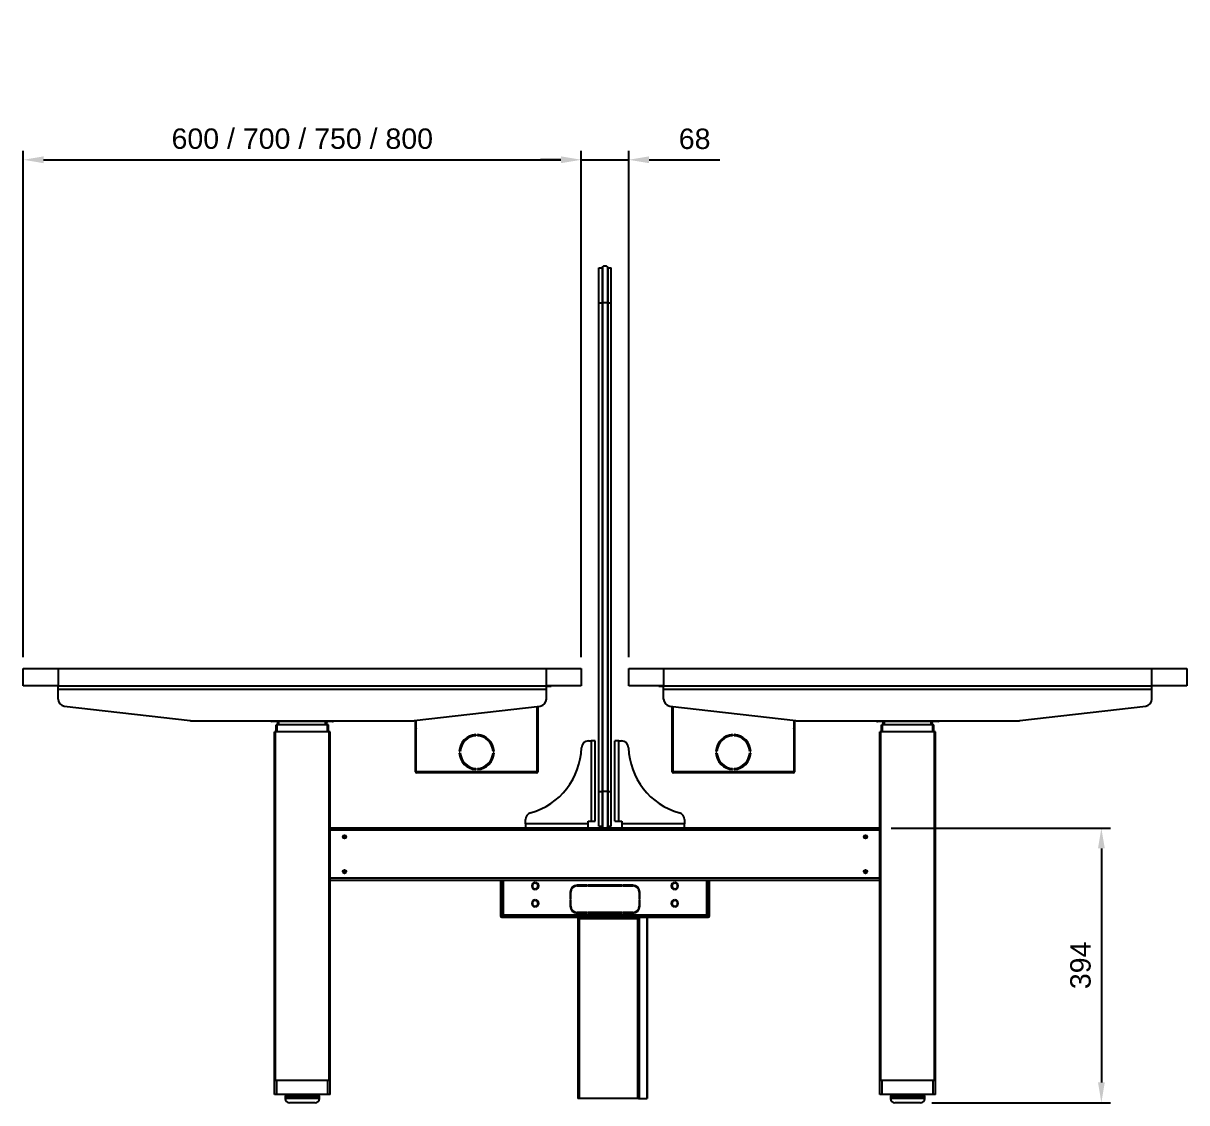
# Model space of a CAD drawing. Header units: millimetres. Extents: x -429 to 10261, y -321 to 5396.
# Drawn here: x 6229 to 7897, y 3811 to 5360 of the extents above; entities that cross this region are included whole.
import ezdxf

# ---------------------------------------------------------------- set-up
doc = ezdxf.new("R2010")
doc.units = ezdxf.units.MM
doc.header["$LTSCALE"] = 100
doc.layers.add('FURNISHERS', color=4, linetype='Continuous', lineweight=25)
doc.styles.get("Standard").update_dxf_attribs({"font": 'arial.ttf'})
doc.dimstyles.new('CGJ', dxfattribs={"dimscale": 13, "dimtxt": 2.25, "dimasz": 2.25, "dimexe": 1, "dimexo": 1.25, "dimgap": 1.15, "dimtad": 1, "dimtoh": 1, "dimdec": 1, "dimdsep": 46, "dimtxsty": 'Standard', "dimcen": 0, "dimclrd": 2, "dimclre": 2, "dimclrt": 2, "dimadec": 0, "dimazin": 0, "dimtfac": 1, "dimtdec": 1, "dimtmove": 0, "dimatfit": 0, "dimfxl": 1, "dimtolj": 1, "dimtzin": 0, "dimlwe": -1, "dimarcsym": 2})

# ---------------------------------------------------------------- blocks, each defined once
blk = doc.blocks.new('*D75')
at = {"layer": 'Defpoints', "color": 0, "transparency": 16777216}
for p in [(7029.4, 5163.8), (6229.4, 4434.3), (7029.4, 4434.3)]:
    blk.add_point(p, dxfattribs=at)
at = {"layer": 'FURNISHERS', "color": 2, "transparency": 16777216}
for p, q in [((6229.4, 4450.5), (6229.4, 5176.8)), ((7029.4, 4450.5), (7029.4, 5176.8))]:
    blk.add_line(p, q, dxfattribs=at)
at = {"layer": 'FURNISHERS', "color": 2, "lineweight": -2, "transparency": 16777216}
blk.add_line((6258.6, 5163.8), (7000.1, 5163.8), dxfattribs=at)
at = {"layer": 'FURNISHERS', "color": 2, "transparency": 16777216}
for points in [[(6258.6, 5168.7), (6258.6, 5158.9), (6229.4, 5163.8)], [(7000.1, 5168.7), (7000.1, 5158.9), (7029.4, 5163.8)]]:
    blk.add_solid(points, dxfattribs=at)
at = {"layer": 'FURNISHERS', "color": 2, "transparency": 16777216, "insert": (6629.4, 5193.9), "char_height": 29.25, "attachment_point": 5}
blk.add_mtext('\\A1;600 / 700 / 750 / 800', dxfattribs=at)
blk = doc.blocks.new('*D76')
at = {"layer": 'Defpoints', "color": 0, "transparency": 16777216}
for p in [(7457.4, 4205.3), (7515.9, 3811.3), (7775, 3811.3)]:
    blk.add_point(p, dxfattribs=at)
at = {"layer": 'FURNISHERS', "color": 2, "transparency": 16777216}
for p, q in [((7473.6, 4205.3), (7788, 4205.3)), ((7532.1, 3811.3), (7788, 3811.3))]:
    blk.add_line(p, q, dxfattribs=at)
at = {"layer": 'FURNISHERS', "color": 2, "lineweight": -2, "transparency": 16777216}
blk.add_line((7775, 4176), (7775, 3840.5), dxfattribs=at)
at = {"layer": 'FURNISHERS', "color": 2, "transparency": 16777216}
for points in [[(7770.2, 4176), (7779.9, 4176), (7775, 4205.3)], [(7770.2, 3840.5), (7779.9, 3840.5), (7775, 3811.3)]]:
    blk.add_solid(points, dxfattribs=at)
at = {"layer": 'FURNISHERS', "color": 2, "transparency": 16777216, "insert": (7745.2, 4008.3), "char_height": 29.25, "attachment_point": 5, "rotation": 90}
blk.add_mtext('\\A1;394', dxfattribs=at)
blk = doc.blocks.new('*D77')
at = {"layer": 'Defpoints', "color": 0, "transparency": 16777216}
for p in [(7097.4, 5163.8), (7029.4, 4434.3), (7097.4, 4434.3)]:
    blk.add_point(p, dxfattribs=at)
at = {"layer": 'FURNISHERS', "color": 2, "transparency": 16777216}
for p, q in [((7029.4, 4450.5), (7029.4, 5176.8)), ((7097.4, 4450.5), (7097.4, 5176.8))]:
    blk.add_line(p, q, dxfattribs=at)
at = {"layer": 'FURNISHERS', "color": 2, "lineweight": -2, "transparency": 16777216}
for p, q in [((7000.1, 5163.8), (6970.9, 5163.8)), ((7029.4, 5163.8), (7097.4, 5163.8)), ((7126.6, 5163.8), (7227.9, 5163.8))]:
    blk.add_line(p, q, dxfattribs=at)
at = {"layer": 'FURNISHERS', "color": 2, "transparency": 16777216}
for points in [[(7000.1, 5168.7), (7000.1, 5158.9), (7029.4, 5163.8)], [(7126.6, 5168.7), (7126.6, 5158.9), (7097.4, 5163.8)]]:
    blk.add_solid(points, dxfattribs=at)
at = {"layer": 'FURNISHERS', "color": 2, "transparency": 16777216, "insert": (7191.9, 5193.7), "char_height": 29.25, "attachment_point": 5}
blk.add_mtext('\\A1;68', dxfattribs=at)

msp = doc.modelspace()

# ---------------------------------------------------------------- linework, layer by layer
at = {"color": 7, "linetype": 'Continuous', "lineweight": -3}
for p, q in [((7054.4, 4958.76), (7054.4, 5008.76)), ((7054.4, 5008.76), (7059.4, 5008.76)), ((7059.4, 5009.76), (7059.4, 4958.76)), ((7059.63, 5010.18), (7059.63, 4958.76)), ((7067.16, 5010.18), (7067.16, 4958.76)), ((7067.4, 5009.76), (7067.4, 4958.76)), ((7067.4, 5008.76), (7072.4, 5008.76)), ((7072.4, 4958.76), (7072.4, 5008.76)), ((7054.4, 4257.76), (7054.4, 4958.76)), ((7054.4, 4958.76), (7059.4, 4958.76)), ((7059.63, 4958.76), (7059.4, 4958.76)), ((7059.4, 4958.76), (7059.4, 4257.76)), ((7067.16, 4958.76), (7059.63, 4958.76)), ((7059.63, 4958.76), (7059.63, 4257.76)), ((7067.16, 4958.76), (7067.16, 4257.76)), ((7067.4, 4958.76), (7067.16, 4958.76)), ((7067.4, 4958.76), (7067.4, 4257.76)), ((7067.4, 4958.76), (7072.4, 4958.76)), ((7072.4, 4257.76), (7072.4, 4958.76)), ((6229.4, 4409.26), (6229.4, 4434.26)), ((6229.4, 4434.26), (6279.4, 4434.26)), ((6279.4, 4434.26), (6279.4, 4409.26)), ((6279.4, 4434.26), (6979.4, 4434.26)), ((6979.4, 4409.26), (6979.4, 4434.26)), ((6979.4, 4434.26), (7029.4, 4434.26)), ((7029.4, 4434.26), (7029.4, 4409.26)), ((7097.4, 4409.26), (7097.4, 4434.26)), ((7097.4, 4434.26), (7147.4, 4434.26)), ((7147.4, 4434.26), (7147.4, 4409.26)), ((7147.4, 4434.26), (7847.4, 4434.26)), ((7847.4, 4409.26), (7847.4, 4434.26)), ((7847.4, 4434.26), (7897.4, 4434.26)), ((7897.4, 4434.26), (7897.4, 4409.26)), ((6279.4, 4409.26), (6229.4, 4409.26)), ((6279.4, 4409.26), (6979.4, 4409.26)), ((6279.4, 4404.26), (6279.4, 4409.26)), ((6279.4, 4390.17), (6279.4, 4404.26)), ((6279.4, 4404.26), (6979.4, 4404.26)), ((7029.4, 4409.26), (6979.4, 4409.26)), ((6979.4, 4404.26), (6979.4, 4409.26)), ((6981.1, 4408.46), (6979.4, 4408.46)), ((6979.4, 4390.17), (6979.4, 4404.26)), ((6981.1, 4408.46), (6981.1, 4409.26)), ((6986.1, 4408.46), (6981.1, 4408.46)), ((6986.1, 4409.26), (6986.1, 4408.46)), ((7147.4, 4409.26), (7097.4, 4409.26)), ((7140.7, 4408.46), (7140.7, 4409.26)), ((7145.7, 4408.46), (7140.7, 4408.46)), ((7145.7, 4409.26), (7145.7, 4408.46)), ((7147.4, 4408.46), (7145.7, 4408.46)), ((7147.4, 4409.26), (7847.4, 4409.26)), ((7147.4, 4404.26), (7147.4, 4409.26)), ((7147.4, 4390.17), (7147.4, 4404.26)), ((7147.4, 4404.26), (7847.4, 4404.26)), ((7897.4, 4409.26), (7847.4, 4409.26)), ((7847.4, 4404.26), (7847.4, 4409.26)), ((7847.4, 4390.17), (7847.4, 4404.26)), ((6288.25, 4380.23), (6468.82, 4359.33)), ((6789.97, 4359.33), (6970.55, 4380.23)), ((6965.9, 4379.7), (6965.9, 4285.86)), ((6966.1, 4379.72), (6966.1, 4285.86)), ((6966.9, 4379.81), (6966.9, 4285.86)), ((7156.25, 4380.23), (7336.82, 4359.33)), ((7159.9, 4285.86), (7159.9, 4379.81)), ((7160.7, 4285.86), (7160.7, 4379.72)), ((7160.9, 4285.86), (7160.9, 4379.7)), ((7657.97, 4359.33), (7838.55, 4380.23)), ((6469.97, 4359.26), (6788.82, 4359.26)), ((6593.47, 4358.26), (6586.4, 4358.26)), ((6593.47, 4359.26), (6593.47, 4358.26)), ((6665.33, 4358.26), (6593.47, 4358.26)), ((6594.4, 4353.26), (6594.4, 4358.26)), ((6595.9, 4353.26), (6595.9, 4358.26)), ((6662.9, 4353.26), (6662.9, 4358.26)), ((6664.4, 4353.26), (6664.4, 4358.26)), ((6665.33, 4359.26), (6665.33, 4358.26)), ((6672.4, 4358.26), (6665.33, 4358.26)), ((6791.9, 4285.86), (6791.9, 4359.55)), ((6792.7, 4285.86), (6792.7, 4359.64)), ((6792.9, 4285.86), (6792.9, 4359.66)), ((7333.9, 4359.66), (7333.9, 4285.86)), ((7334.1, 4359.64), (7334.1, 4285.86)), ((7334.9, 4359.55), (7334.9, 4285.86)), ((7337.97, 4359.26), (7656.82, 4359.26)), ((7461.47, 4358.26), (7454.4, 4358.26)), ((7461.47, 4359.26), (7461.47, 4358.26)), ((7533.33, 4358.26), (7461.47, 4358.26)), ((7462.4, 4353.26), (7462.4, 4358.26)), ((7463.9, 4353.26), (7463.9, 4358.26)), ((7530.9, 4353.26), (7530.9, 4358.26)), ((7532.4, 4353.26), (7532.4, 4358.26)), ((7533.33, 4359.26), (7533.33, 4358.26)), ((7540.4, 4358.26), (7533.33, 4358.26)), ((6589.4, 3843.26), (6589.4, 4343.26)), ((6590.9, 4343.26), (6589.4, 4343.26)), ((6590.9, 3843.26), (6590.9, 4343.26)), ((6667.9, 4343.26), (6590.9, 4343.26)), ((6591.9, 4343.26), (6591.9, 4353.26)), ((6593.4, 4353.26), (6591.9, 4353.26)), ((6593.4, 4343.26), (6593.4, 4353.26)), ((6665.4, 4353.26), (6593.4, 4353.26)), ((6665.4, 4343.26), (6665.4, 4353.26)), ((6666.9, 4353.26), (6665.4, 4353.26)), ((6666.9, 4343.26), (6666.9, 4353.26)), ((6667.9, 3843.26), (6667.9, 4343.26)), ((6669.4, 4343.26), (6667.9, 4343.26)), ((6669.4, 3843.26), (6669.4, 4343.26)), ((6878.4, 4337.74), (6878.4, 4339.24)), ((6880.4, 4339.24), (6880.4, 4337.74)), ((7246.4, 4337.74), (7246.4, 4339.24)), ((7248.4, 4339.24), (7248.4, 4337.74)), ((7457.4, 3843.26), (7457.4, 4343.26)), ((7458.9, 4343.26), (7457.4, 4343.26)), ((7458.9, 3843.26), (7458.9, 4343.26)), ((7535.9, 4343.26), (7458.9, 4343.26)), ((7459.9, 4343.26), (7459.9, 4353.26)), ((7461.4, 4353.26), (7459.9, 4353.26)), ((7461.4, 4343.26), (7461.4, 4353.26)), ((7533.4, 4353.26), (7461.4, 4353.26)), ((7533.4, 4343.26), (7533.4, 4353.26)), ((7534.9, 4353.26), (7533.4, 4353.26)), ((7534.9, 4343.26), (7534.9, 4353.26)), ((7535.9, 3843.26), (7535.9, 4343.26)), ((7537.4, 4343.26), (7535.9, 4343.26)), ((7537.4, 3843.26), (7537.4, 4343.26)), ((7039.6, 4330.26), (7043.4, 4330.26)), ((7043.4, 4330.26), (7043.4, 4215.26)), ((7049.4, 4330.26), (7043.4, 4330.26)), ((7049.4, 4215.26), (7049.4, 4330.26)), ((7077.4, 4215.26), (7077.4, 4330.26)), ((7083.4, 4330.26), (7077.4, 4330.26)), ((7083.4, 4215.26), (7083.4, 4330.26)), ((7083.4, 4330.26), (7087.19, 4330.26)), ((6854.42, 4315.26), (6855.92, 4315.26)), ((6855.92, 4313.26), (6854.42, 4313.26)), ((6902.88, 4315.26), (6904.38, 4315.26)), ((6904.38, 4313.26), (6902.88, 4313.26)), ((7222.42, 4315.26), (7223.92, 4315.26)), ((7223.92, 4313.26), (7222.42, 4313.26)), ((7270.88, 4315.26), (7272.38, 4315.26)), ((7272.38, 4313.26), (7270.88, 4313.26)), ((6878.4, 4289.28), (6878.4, 4290.78)), ((6880.4, 4290.78), (6880.4, 4289.28)), ((7246.4, 4289.28), (7246.4, 4290.78)), ((7248.4, 4290.78), (7248.4, 4289.28)), ((6791.9, 4285.86), (6792.7, 4285.86)), ((6965.9, 4285.86), (6792.9, 4285.86)), ((6965.3, 4284.26), (6793.5, 4284.26)), ((6966.1, 4285.86), (6966.9, 4285.86)), ((7159.9, 4285.86), (7160.7, 4285.86)), ((7333.9, 4285.86), (7160.9, 4285.86)), ((7333.3, 4284.26), (7161.5, 4284.26)), ((7334.1, 4285.86), (7334.9, 4285.86)), ((7054.4, 4207.76), (7054.4, 4257.76)), ((7054.4, 4257.76), (7059.4, 4257.76)), ((7059.63, 4257.76), (7059.4, 4257.76)), ((7059.4, 4257.76), (7059.4, 4206.76)), ((7067.16, 4257.76), (7059.63, 4257.76)), ((7059.63, 4257.76), (7059.63, 4206.33)), ((7067.16, 4257.76), (7067.16, 4206.33)), ((7067.4, 4257.76), (7067.16, 4257.76)), ((7067.4, 4257.76), (7067.4, 4206.76)), ((7067.4, 4257.76), (7072.4, 4257.76)), ((7072.4, 4207.76), (7072.4, 4257.76)), ((7457.4, 4205.26), (6669.4, 4205.26)), ((6949.4, 4211.26), (6949.4, 4217.39)), ((7039.4, 4211.26), (6949.4, 4211.26)), ((6949.4, 4211.26), (6949.4, 4205.26)), ((7039.4, 4215.26), (7043.4, 4215.26)), ((7039.4, 4211.26), (7039.4, 4215.26)), ((7039.4, 4205.26), (7039.4, 4211.26)), ((7043.4, 4215.26), (7049.4, 4215.26)), ((7054.4, 4207.76), (7059.4, 4207.76)), ((7067.4, 4207.76), (7072.4, 4207.76)), ((7077.4, 4215.26), (7083.4, 4215.26)), ((7083.4, 4215.26), (7087.4, 4215.26)), ((7087.4, 4215.26), (7087.4, 4211.26)), ((7177.4, 4211.26), (7087.4, 4211.26)), ((7087.4, 4211.26), (7087.4, 4205.26)), ((7177.4, 4217.39), (7177.4, 4211.26)), ((7177.4, 4205.26), (7177.4, 4211.26)), ((7457.4, 4202.26), (6669.4, 4202.26)), ((7457.4, 4133.26), (6669.4, 4133.26)), ((7457.4, 4130.26), (6669.4, 4130.26)), ((6913.4, 4130.26), (6913.4, 4079.26)), ((6914.4, 4130.26), (6914.4, 4079.26)), ((6914.9, 4130.26), (6914.9, 4079.64)), ((6917.3, 4130.26), (6917.3, 4080.66)), ((6962.9, 4126.23), (6962.9, 4127.23)), ((6963.9, 4127.23), (6963.9, 4126.23)), ((7037.9, 4123.26), (7023.4, 4123.26)), ((7023.4, 4122.26), (7037.9, 4122.26)), ((7037.9, 4122.26), (7037.9, 4123.26)), ((7038.9, 4123.26), (7038.9, 4122.26)), ((7087.9, 4123.26), (7038.9, 4123.26)), ((7038.9, 4122.26), (7087.9, 4122.26)), ((7087.9, 4122.26), (7087.9, 4123.26)), ((7103.4, 4123.26), (7088.9, 4123.26)), ((7088.9, 4123.26), (7088.9, 4122.26)), ((7088.9, 4122.26), (7103.4, 4122.26)), ((7162.9, 4126.23), (7162.9, 4127.23)), ((7163.9, 4127.23), (7163.9, 4126.23)), ((7209.5, 4080.66), (7209.5, 4130.26)), ((7211.9, 4079.64), (7211.9, 4130.26)), ((7212.4, 4079.26), (7212.4, 4130.26)), ((7213.4, 4079.26), (7213.4, 4130.26)), ((6962.9, 4117.29), (6962.9, 4118.29)), ((6963.9, 4118.29), (6963.9, 4117.29)), ((7013.4, 4113.26), (7013.4, 4103.76)), ((7013.4, 4103.76), (7014.4, 4103.76)), ((7014.4, 4103.76), (7014.4, 4113.26)), ((7112.4, 4113.26), (7112.4, 4103.76)), ((7112.4, 4103.76), (7113.4, 4103.76)), ((7113.4, 4103.76), (7113.4, 4113.26)), ((7162.9, 4117.29), (7162.9, 4118.29)), ((7163.9, 4118.29), (7163.9, 4117.29)), ((6962.9, 4101.23), (6962.9, 4102.23)), ((6962.9, 4092.29), (6962.9, 4093.29)), ((6963.9, 4102.23), (6963.9, 4101.23)), ((6963.9, 4093.29), (6963.9, 4092.29)), ((7014.4, 4102.76), (7013.4, 4102.76)), ((7013.4, 4102.76), (7013.4, 4093.26)), ((7014.4, 4093.26), (7014.4, 4102.76)), ((7113.4, 4102.76), (7112.4, 4102.76)), ((7112.4, 4102.76), (7112.4, 4093.26)), ((7113.4, 4093.26), (7113.4, 4102.76)), ((7162.9, 4101.23), (7162.9, 4102.23)), ((7162.9, 4092.29), (7162.9, 4093.29)), ((7163.9, 4102.23), (7163.9, 4101.23)), ((7163.9, 4093.29), (7163.9, 4092.29)), ((6913.4, 4079.26), (6914.4, 4079.26)), ((6914.9, 4079.64), (6916.1, 4079.64)), ((6915.4, 4078.26), (6915.4, 4077.26)), ((6915.4, 4078.26), (7211.4, 4078.26)), ((6915.4, 4077.26), (7211.4, 4077.26)), ((6916.27, 4078.26), (6916.27, 4079.46)), ((6917.3, 4080.66), (7209.5, 4080.66)), ((7037.9, 4084.26), (7023.4, 4084.26)), ((7023.4, 4083.26), (7037.9, 4083.26)), ((7024.55, 4077.26), (7024.55, 4075.66)), ((7024.55, 4075.66), (7024.55, 3817.26)), ((7026.15, 4075.66), (7024.55, 4075.66)), ((7025.35, 4077.26), (7025.35, 4075.66)), ((7026.15, 4076.46), (7026.15, 4077.26)), ((7029.15, 4076.46), (7026.15, 4076.46)), ((7026.15, 4076.46), (7026.15, 4075.66)), ((7026.15, 4075.66), (7109.95, 4075.66)), ((7026.15, 4075.66), (7026.15, 3817.26)), ((7029.15, 4077.26), (7029.15, 4076.46)), ((7106.95, 4076.46), (7029.15, 4076.46)), ((7037.9, 4083.26), (7037.9, 4084.26)), ((7087.9, 4084.26), (7038.9, 4084.26)), ((7038.9, 4084.26), (7038.9, 4083.26)), ((7038.9, 4083.26), (7087.9, 4083.26)), ((7087.9, 4083.26), (7087.9, 4084.26)), ((7103.4, 4084.26), (7088.9, 4084.26)), ((7088.9, 4084.26), (7088.9, 4083.26)), ((7088.9, 4083.26), (7103.4, 4083.26)), ((7106.95, 4076.46), (7106.95, 4077.26)), ((7109.95, 4076.46), (7106.95, 4076.46)), ((7109.95, 4077.26), (7109.95, 4076.46)), ((7109.95, 4075.66), (7109.95, 4076.46)), ((7109.95, 4075.66), (7109.95, 3817.26)), ((7111.55, 4075.66), (7109.95, 4075.66)), ((7110.75, 4077.26), (7110.75, 4075.66)), ((7111.55, 4077.26), (7111.55, 4075.66)), ((7111.55, 4075.66), (7111.55, 3817.26)), ((7112.55, 4077.26), (7112.55, 3817.26)), ((7123.55, 4077.26), (7123.55, 3817.26)), ((7123.85, 4077.26), (7123.85, 3817.26)), ((7210.52, 4078.26), (7210.52, 4079.46)), ((7211.9, 4079.64), (7210.7, 4079.64)), ((7211.4, 4077.26), (7211.4, 4078.26)), ((7212.4, 4079.26), (7213.4, 4079.26)), ((6590.9, 3843.26), (6589.4, 3843.26)), ((6589.4, 3823.26), (6589.4, 3843.26)), ((6667.9, 3843.26), (6590.9, 3843.26)), ((6592.9, 3823.26), (6592.9, 3843.26)), ((6665.9, 3843.26), (6592.9, 3843.26)), ((6665.9, 3823.26), (6665.9, 3843.26)), ((6669.4, 3843.26), (6667.9, 3843.26)), ((6669.4, 3823.26), (6669.4, 3843.26)), ((7457.4, 3823.26), (7457.4, 3843.26)), ((7458.9, 3843.26), (7457.4, 3843.26)), ((7535.9, 3843.26), (7458.9, 3843.26)), ((7460.9, 3823.26), (7460.9, 3843.26)), ((7533.9, 3843.26), (7460.9, 3843.26)), ((7533.9, 3823.26), (7533.9, 3843.26)), ((7537.4, 3843.26), (7535.9, 3843.26)), ((7537.4, 3823.26), (7537.4, 3843.26)), ((6592.9, 3823.26), (6589.4, 3823.26)), ((6665.9, 3823.26), (6592.9, 3823.26)), ((6604.9, 3820.26), (6604.9, 3817.26)), ((6653.9, 3820.26), (6604.9, 3820.26)), ((6653.9, 3817.26), (6653.9, 3820.26)), ((6669.4, 3823.26), (6665.9, 3823.26)), ((7460.9, 3823.26), (7457.4, 3823.26)), ((7533.9, 3823.26), (7460.9, 3823.26)), ((7472.9, 3820.26), (7472.9, 3817.26)), ((7521.9, 3820.26), (7472.9, 3820.26)), ((7521.9, 3817.26), (7521.9, 3820.26)), ((7537.4, 3823.26), (7533.9, 3823.26)), ((6653.9, 3817.26), (6604.9, 3817.26)), ((6647.9, 3811.26), (6610.9, 3811.26)), ((7026.15, 3817.26), (7024.55, 3817.26)), ((7109.95, 3817.26), (7026.15, 3817.26)), ((7111.55, 3817.26), (7109.95, 3817.26)), ((7111.55, 3817.26), (7112.55, 3817.26)), ((7112.55, 3817.26), (7123.55, 3817.26)), ((7123.55, 3817.26), (7123.85, 3817.26)), ((7521.9, 3817.26), (7472.9, 3817.26)), ((7515.9, 3811.26), (7478.9, 3811.26))]:
    msp.add_line(p, q, dxfattribs=at)
at = {"color": 7, "linetype": 'Continuous', "lineweight": -3, "flags": 128}
for points in [[(6792.7, 4349.14), (6792.88, 4349.24), (6792.9, 4349.24)], [(6965.9, 4349.24), (6965.91, 4349.24), (6966.1, 4349.14)], [(7160.7, 4349.14), (7160.88, 4349.24), (7160.9, 4349.24)], [(7333.9, 4349.24), (7333.91, 4349.24), (7334.1, 4349.14)]]:
    msp.add_lwpolyline(points, dxfattribs=at)
at = {"color": 7, "linetype": 'Continuous', "lineweight": -3}
for centre, radius in [((6689.9, 4192.76), 2.5), ((6689.9, 4192.76), 1.25), ((7436.9, 4192.76), 2.5), ((7436.9, 4192.76), 1.25), ((6689.9, 4142.76), 2.5), ((6689.9, 4142.76), 1.25), ((7436.9, 4142.76), 2.5), ((7436.9, 4142.76), 1.25)]:
    msp.add_circle(centre, radius, dxfattribs=at)
for centre, radius, start, end in [((7059.9, 5009.76), 0.5, 121.89079, 180), ((7063.4, 5004.13), 7.12, 58.10921, 121.89079), ((7066.9, 5009.76), 0.5, 0, 58.10921), ((6289.4, 4390.17), 10, 180, 263.39516), ((6969.4, 4390.17), 10, 276.60484, 0), ((7157.4, 4390.17), 10, 180, 263.39516), ((7837.4, 4390.17), 10, 276.60484, 0), ((6469.97, 4369.26), 10, 263.39516, 270), ((6586.4, 4363.26), 5, 233.1301, 270), ((6586.51, 4361.25), 2.99, 221.69327, 267.82793), ((6593.58, 4361.25), 2.99, 221.69327, 267.82793), ((6665.21, 4361.25), 2.99, 272.17207, 318.30673), ((6672.4, 4363.26), 5, 270, 306.8699), ((6672.28, 4361.25), 2.99, 272.17207, 318.30673), ((6788.82, 4369.26), 10, 270, 276.60484), ((7337.97, 4369.26), 10, 263.39516, 270), ((7454.4, 4363.26), 5, 233.1301, 270), ((7454.51, 4361.25), 2.99, 221.69327, 267.82793), ((7461.58, 4361.25), 2.99, 221.69327, 267.82793), ((7533.21, 4361.25), 2.99, 272.17207, 318.30673), ((7540.4, 4363.26), 5, 270, 306.8699), ((7540.28, 4361.25), 2.99, 272.17207, 318.30673), ((7656.82, 4369.26), 10, 270, 276.60484), ((6793.5, 4347.76), 0.8, 138.59038, 180), ((6879.4, 4314.26), 25, 92.29244, 177.70756), ((6879.4, 4314.26), 23.5, 92.43885, 177.56115), ((6879.4, 4314.26), 25, 2.29244, 87.70756), ((6879.4, 4314.26), 23.5, 2.43885, 87.56115), ((6965.3, 4347.76), 0.8, 0, 41.40962), ((7161.5, 4347.76), 0.8, 138.59038, 180), ((7247.4, 4314.26), 25, 92.29244, 177.70756), ((7247.4, 4314.26), 23.5, 92.43885, 177.56115), ((7247.4, 4314.26), 25, 2.29244, 87.70756), ((7247.4, 4314.26), 23.5, 2.43885, 87.56115), ((7333.3, 4347.76), 0.8, 0, 41.40962), ((6929.64, 4323.29), 100, 285.69496, 358.42212), ((7039.6, 4320.26), 10, 90, 178.42212), ((7087.19, 4320.26), 10, 1.57788, 90), ((7197.15, 4323.29), 100, 181.57788, 254.30504), ((6879.4, 4314.26), 25, 182.29244, 267.70756), ((6879.4, 4314.26), 23.5, 182.43885, 267.56115), ((6879.4, 4314.26), 23.5, 272.43885, 357.56115), ((6879.4, 4314.26), 25, 272.29244, 357.70756), ((7247.4, 4314.26), 25, 182.29244, 267.70756), ((7247.4, 4314.26), 23.5, 182.43885, 267.56115), ((7247.4, 4314.26), 25, 272.29244, 357.70756), ((7247.4, 4314.26), 23.5, 272.43885, 357.56115), ((6793.5, 4285.86), 1.6, 180, 270), ((6793.5, 4285.86), 0.8, 180, 236.02018), ((6965.3, 4285.86), 1.6, 270, 0), ((6965.3, 4285.86), 0.8, 303.9456, 0), ((7161.5, 4285.86), 1.6, 180, 270), ((7161.5, 4285.86), 0.8, 180, 236.02018), ((7333.3, 4285.86), 1.6, 270, 0), ((7333.3, 4285.86), 0.8, 303.93942, 0), ((6959.4, 4217.39), 10, 105.69496, 180), ((7167.4, 4217.39), 10, 0, 74.30504), ((7059.9, 4206.76), 0.5, 180, 238.10921), ((7063.4, 4212.38), 7.12, 238.10921, 301.89079), ((7066.9, 4206.76), 0.5, 301.89079, 360), ((6963.4, 4122.26), 4.99, 95.74641, 264.25359), ((6963.4, 4122.26), 4.74, 96.05135, 263.94865), ((6963.4, 4122.26), 4, 97.18076, 262.81924), ((6963.4, 4122.26), 4.99, 275.74641, 84.25359), ((6963.4, 4122.26), 4.74, 276.05135, 83.94865), ((6963.4, 4122.26), 4, 277.18076, 82.81924), ((7023.4, 4113.26), 10, 90, 180), ((7023.4, 4113.26), 9, 90, 180), ((7103.4, 4113.26), 10, 0, 90), ((7103.4, 4113.26), 9, 0, 90), ((7163.4, 4122.26), 4.99, 95.74641, 264.25359), ((7163.4, 4122.26), 4.74, 96.05135, 263.94865), ((7163.4, 4122.26), 4, 97.18076, 262.81924), ((7163.4, 4122.26), 4.99, 275.74641, 84.25359), ((7163.4, 4122.26), 4.74, 276.05135, 83.94865), ((7163.4, 4122.26), 4, 277.18076, 82.81924), ((6963.4, 4097.26), 4.99, 95.74641, 264.25359), ((6963.4, 4097.26), 4.74, 96.05135, 263.94865), ((6963.4, 4097.26), 4, 97.18076, 262.81924), ((6963.4, 4097.26), 4.99, 275.74641, 84.25359), ((6963.4, 4097.26), 4.74, 276.05135, 83.94865), ((6963.4, 4097.26), 4, 277.18076, 82.81924), ((7023.4, 4093.26), 10, 180, 270), ((7023.4, 4093.26), 9, 180, 270), ((7103.4, 4093.26), 9, 270, 0), ((7103.4, 4093.26), 10, 270, 0), ((7163.4, 4097.26), 4.99, 95.74641, 264.25359), ((7163.4, 4097.26), 4.74, 96.05135, 263.94865), ((7163.4, 4097.26), 4, 97.18076, 262.81924), ((7163.4, 4097.26), 4.99, 275.74641, 84.25359), ((7163.4, 4097.26), 4.74, 276.05135, 83.94865), ((7163.4, 4097.26), 4, 277.18076, 82.81924), ((6915.4, 4079.26), 2, 180, 270), ((6915.4, 4079.26), 1, 180, 270), ((7211.4, 4079.26), 1, 270, 0), ((7211.4, 4079.26), 2, 270, 0), ((6607.9, 3820.26), 3, 90, 180), ((6650.9, 3820.26), 3, 0, 90), ((7475.9, 3820.26), 3, 90, 180), ((7518.9, 3820.26), 3, 0, 90), ((6610.9, 3817.26), 6, 180, 270), ((6647.9, 3817.26), 6, 270, 0), ((7478.9, 3817.26), 6, 180, 270), ((7515.9, 3817.26), 6, 270, 0)]:
    msp.add_arc(centre, radius, start, end, dxfattribs=at)
for points, knots in [([(6793.5, 4284.26), (6793.45, 4284.28), (6793.36, 4284.32), (6793.23, 4284.61), (6793.1, 4285.03), (6792.99, 4285.48), (6792.92, 4285.76), (6792.9, 4285.86)], [0, 0, 0, 0, 0.2207426, 0.4415058, 0.662269, 0.883032, 1, 1, 1, 1]), ([(6965.9, 4285.86), (6965.85, 4285.67), (6965.76, 4285.3), (6965.63, 4284.81), (6965.5, 4284.45), (6965.39, 4284.28), (6965.32, 4284.26), (6965.3, 4284.26)], [0, 0, 0, 0, 0.2207426, 0.4415058, 0.662269, 0.883032, 1, 1, 1, 1]), ([(7161.5, 4284.26), (7161.45, 4284.28), (7161.36, 4284.32), (7161.23, 4284.61), (7161.1, 4285.03), (7160.99, 4285.48), (7160.92, 4285.76), (7160.9, 4285.86)], [0, 0, 0, 0, 0.2207426, 0.4415058, 0.662269, 0.883032, 1, 1, 1, 1]), ([(7333.9, 4285.86), (7333.85, 4285.67), (7333.76, 4285.3), (7333.63, 4284.81), (7333.5, 4284.45), (7333.39, 4284.28), (7333.32, 4284.26), (7333.3, 4284.26)], [0, 0, 0, 0, 0.2207426, 0.4415058, 0.662269, 0.883032, 1, 1, 1, 1]), ([(6917.3, 4080.66), (6917.02, 4080.58), (6916.46, 4080.43), (6915.72, 4080.2), (6915.18, 4079.98), (6914.93, 4079.79), (6914.9, 4079.67), (6914.9, 4079.64)], [0, 0, 0, 0, 0.222483, 0.4449936, 0.6675043, 0.8900148, 1, 1, 1, 1]), ([(6917.3, 4080.66), (6917.12, 4080.56), (6916.78, 4080.38), (6916.39, 4080.11), (6916.14, 4079.87), (6916.11, 4079.71), (6916.1, 4079.64)], [0, 0, 0, 0, 0.2867804, 0.5315635, 0.7762578, 1, 1, 1, 1]), ([(6916.27, 4078.26), (6916.35, 4078.29), (6916.5, 4078.34), (6916.73, 4078.79), (6916.96, 4079.44), (6917.15, 4080.11), (6917.26, 4080.52), (6917.3, 4080.66)], [0, 0, 0, 0, 0.222483, 0.4449936, 0.6675043, 0.8900148, 1, 1, 1, 1]), ([(6916.27, 4079.46), (6916.37, 4079.48), (6916.55, 4079.53), (6916.82, 4079.84), (6917.06, 4080.22), (6917.22, 4080.52), (6917.3, 4080.66)], [0, 0, 0, 0, 0.2867804, 0.5315635, 0.7762578, 1, 1, 1, 1]), ([(7211.9, 4079.64), (7211.87, 4079.71), (7211.81, 4079.86), (7211.37, 4080.09), (7210.72, 4080.32), (7210.05, 4080.51), (7209.63, 4080.62), (7209.5, 4080.66)], [0, 0, 0, 0, 0.222483, 0.4449936, 0.6675043, 0.8900148, 1, 1, 1, 1]), ([(7210.7, 4079.64), (7210.67, 4079.73), (7210.63, 4079.92), (7210.32, 4080.18), (7209.93, 4080.42), (7209.64, 4080.58), (7209.5, 4080.66)], [0, 0, 0, 0, 0.2867804, 0.5315635, 0.7762578, 1, 1, 1, 1]), ([(7209.5, 4080.66), (7209.57, 4080.38), (7209.72, 4079.82), (7209.95, 4079.08), (7210.18, 4078.54), (7210.37, 4078.29), (7210.48, 4078.27), (7210.52, 4078.26)], [0, 0, 0, 0, 0.222483, 0.4449936, 0.6675043, 0.8900148, 1, 1, 1, 1]), ([(7209.5, 4080.66), (7209.59, 4080.48), (7209.78, 4080.14), (7210.04, 4079.75), (7210.28, 4079.5), (7210.44, 4079.47), (7210.52, 4079.46)], [0, 0, 0, 0, 0.2867804, 0.5315635, 0.7762578, 1, 1, 1, 1])]:
    msp.add_open_spline(points, degree=3, knots=knots, dxfattribs=at)

# ---------------------------------------------------------------- dimensions: what is measured, and where the dimension line sits
at = {"layer": 'FURNISHERS'}
dim = msp.add_linear_dim(base=(7029.4, 5163.81), p1=(6229.4, 4434.26), p2=(7029.4, 4434.26), text='600 / 700 / 750 / <>', dimstyle='CGJ', dxfattribs=at)
dim.commit()
dim.dimension.update_dxf_attribs({"geometry": '*D75', "text_midpoint": (6629.4, 5193.88)})
dim = msp.add_linear_dim(base=(7097.4, 5163.81), p1=(7029.4, 4434.26), p2=(7097.4, 4434.26), dimstyle='CGJ', dxfattribs=at)
dim.commit()
dim.dimension.update_dxf_attribs({"geometry": '*D77', "text_midpoint": (7191.91, 5193.69)})
dim = msp.add_linear_dim(base=(7775.05, 3811.26), p1=(7457.4, 4205.26), p2=(7515.9, 3811.26), angle=90, dimstyle='CGJ', dxfattribs=at)
dim.commit()
dim.dimension.update_dxf_attribs({"geometry": '*D76', "text_midpoint": (7745.16, 4008.26)})

doc.saveas('drawing.dxf')
